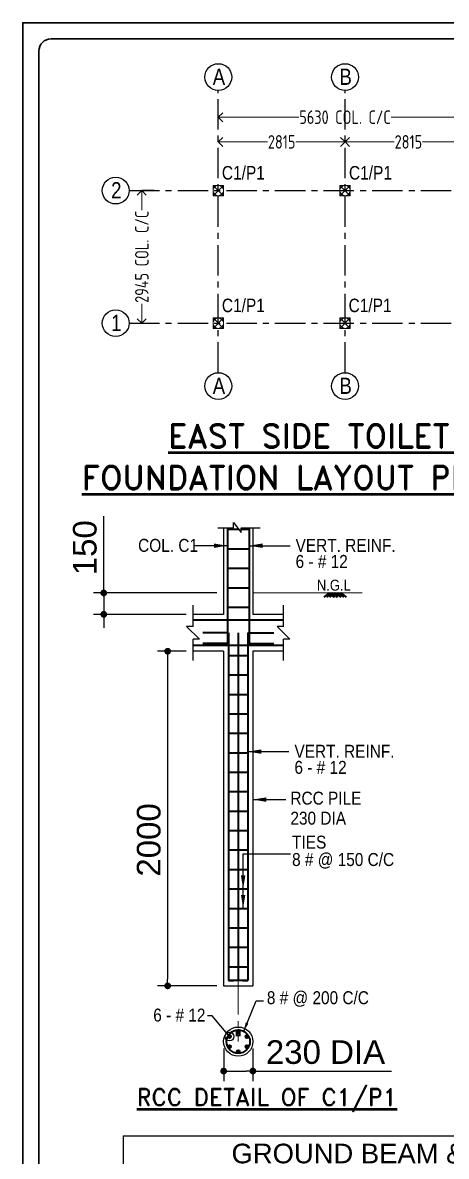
# Model space of a CAD drawing. Header units: inches. Extents: x -605 to 2991212, y -2872845 to 0.
# Drawn here: x 2333634 to 2343045, y -2809910 to -2784738 of the extents above; entities that cross this region are included whole.
import ezdxf
from ezdxf.enums import TextEntityAlignment as Align

# ---------------------------------------------------------------- set-up
doc = ezdxf.new("R2010")
doc.units = ezdxf.units.IN
doc.header["$LTSCALE"] = 600
doc.header["$MEASUREMENT"] = 0
doc.linetypes.add('CENTER', pattern=[2, 1.25, -0.25, 0.25, -0.25])
for name, color, linetype, lineweight in [('BRICK  WALL', 253, 'Continuous', 0), ('CENTER', 1, 'CENTER', 0), ('DIM', 251, 'Continuous', 0), ('L2', 2, 'Continuous', 20), ('L3', 3, 'Continuous', 25), ('L4', 4, 'Continuous', 30), ('L5', 10, 'Continuous', 40), ('PV_TEXT_ROMANS', 7, 'Continuous', 0), ('rDIMension', 1, 'Continuous', 18), ('rRCC 2', 40, 'Continuous', 15), ('rSHEET', 2, 'Continuous', 30), ('TEXT6', 6, 'Continuous', 50), ('TEXT7', 7, 'Continuous', 30)]:
    doc.layers.add(name, color=color, linetype=linetype, lineweight=lineweight)
doc.layers.add('see level', color=2, linetype='Continuous')
doc.layers.add('SnT-CENTER2', color=8, linetype='CENTER')
doc.styles.add('DIM', font='geniso.shx', dxfattribs={"width": 0.85})
doc.styles.add('J.P', font='ARIALN.TTF')
doc.styles.add('ROMAND', font='romand.shx')
doc.styles.add('ROMANS', font='arial.ttf')
doc.styles.get("Standard").update_dxf_attribs({"font": 'arial.ttf'})
doc.dimstyles.new('DST-25$7', dxfattribs={"dimscale": 150, "dimtxt": 2.25, "dimasz": 2, "dimexe": 1.5, "dimexo": 1, "dimgap": 1, "dimtad": 1, "dimdec": 0, "dimlfac": 0.25, "dimzin": 0, "dimdsep": 46, "dimtxsty": 'ROMANS', "dimblk": 'DOT', "dimcen": 0.09, "dimdle": 1, "dimclrd": 1, "dimclre": 1, "dimclrt": 7, "dimadec": 0, "dimazin": 0, "dimtfac": 1, "dimtdec": 0, "dimtmove": 0, "dimatfit": 3, "dimfxl": 1, "dimtolj": 1, "dimtzin": 0, "dimarcsym": 0})
doc.dimstyles.new('DST-50', dxfattribs={"dimscale": 150, "dimtxt": 2.25, "dimasz": 1, "dimexe": 1.5, "dimexo": 1, "dimgap": 1, "dimtad": 1, "dimdec": 0, "dimlfac": 0.333333, "dimzin": 0, "dimdsep": 46, "dimtxsty": 'ROMANS', "dimblk": 'DOT', "dimcen": 0.09, "dimdle": 1, "dimclrd": 1, "dimclre": 1, "dimclrt": 7, "dimadec": 0, "dimazin": 0, "dimtfac": 1, "dimtdec": 0, "dimtmove": 0, "dimatfit": 3, "dimfxl": 1, "dimtolj": 1, "dimtzin": 0, "dimarcsym": 0})
doc.dimstyles.new('DST-50$7', dxfattribs={"dimscale": 150, "dimtxt": 2.25, "dimasz": 2, "dimexe": 1.5, "dimexo": 1, "dimgap": 1, "dimtad": 1, "dimdec": 0, "dimlfac": 0.333333, "dimzin": 0, "dimdsep": 46, "dimtxsty": 'ROMANS', "dimblk": 'DOT', "dimcen": 0.09, "dimdle": 1, "dimclrd": 1, "dimclre": 1, "dimclrt": 7, "dimadec": 0, "dimazin": 0, "dimtfac": 1, "dimtdec": 0, "dimtmove": 0, "dimatfit": 3, "dimfxl": 1, "dimtolj": 1, "dimtzin": 0, "dimarcsym": 0})
doc.dimstyles.new('ST-100', dxfattribs={"dimscale": 100, "dimtxt": 2.5, "dimasz": 2, "dimexe": 0.18, "dimexo": 0.0625, "dimgap": 0.2, "dimtad": 0, "dimdec": 0, "dimzin": 0, "dimdsep": 46, "dimtxsty": 'DIM', "dimblk": 'OPEN90', "dimcen": 0.09, "dimclrd": 256, "dimclrt": 7, "dimadec": 0, "dimazin": 0, "dimtfac": 1, "dimtdec": 0, "dimtofl": 0, "dimtmove": 0, "dimatfit": 3, "dimldrblk": 'OPEN90', "dimfxl": 1, "dimtolj": 1, "dimtzin": 0, "dimlwd": -1, "dimarcsym": 0})

# ---------------------------------------------------------------- blocks, each defined once
blk = doc.blocks.new('_Dot')
at = {"color": 0, "linetype": 'ByBlock', "lineweight": -2}
blk.add_line((-0.5, 0), (-1, 0), dxfattribs=at)
at = {"color": 0, "linetype": 'ByBlock', "const_width": 0.5}
blk.add_lwpolyline([(-0.25, 0, 1), (0.25, 0, 1)], format="xyb", close=True, dxfattribs=at)
blk = doc.blocks.new('*D2136')
at = {"layer": 'Defpoints', "color": 0}
for p in [(2337418, -2798697), (2336855, -2806125), (2338099, -2806125)]:
    blk.add_point(p, dxfattribs=at)
at = {"layer": 'L5', "color": 1, "lineweight": -2}
for p, q in [((2337268, -2798697), (2336630, -2798697)), ((2336855, -2798847), (2336855, -2805975)), ((2337949, -2806125), (2336630, -2806125))]:
    blk.add_line(p, q, dxfattribs=at)
at = {"layer": 'L5', "color": 1, "lineweight": -2, "xscale": 150, "yscale": 150, "zscale": 150}
for p, rotation in [((2336855, -2798697), 90), ((2336855, -2806125), 270)]:
    blk.add_blockref('_Dot', p, dxfattribs=dict(at, rotation=rotation))
at = {"layer": 'L5', "color": 7, "insert": (2336437, -2802885), "char_height": 525, "attachment_point": 5, "rotation": 90, "style": 'ROMANS'}
blk.add_mtext('\\A1;2000', dxfattribs=at)
blk = doc.blocks.new('*D2137')
at = {"layer": 'Defpoints', "color": 0}
for p in [(2338099, -2807363), (2338747, -2807363), (2338747, -2808017)]:
    blk.add_point(p, dxfattribs=at)
at = {"layer": 'L5', "color": 1, "lineweight": -2}
for p, q in [((2338099, -2807513), (2338099, -2808242)), ((2338747, -2807513), (2338747, -2808242)), ((2338249, -2808017), (2338597, -2808017)), ((2338747, -2808017), (2341826, -2808017))]:
    blk.add_line(p, q, dxfattribs=at)
at = {"layer": 'L5', "color": 1, "lineweight": -2, "xscale": 150, "yscale": 150, "zscale": 150, "rotation": 180}
blk.add_blockref('_Dot', (2338099, -2808017), dxfattribs=at)
at = {"layer": 'L5', "color": 1, "lineweight": -2, "xscale": 150, "yscale": 150, "zscale": 150}
blk.add_blockref('_Dot', (2338747, -2808017), dxfattribs=at)
at = {"layer": 'L5', "color": 7, "insert": (2340361, -2807599), "char_height": 525, "attachment_point": 5, "style": 'ROMANS'}
blk.add_mtext('\\A1;230 DIA', dxfattribs=at)
blk = doc.blocks.new('*D2138')
at = {"layer": 'Defpoints', "color": 0}
for p in [(2338099, -2797401), (2335435, -2797876), (2337418, -2797876)]:
    blk.add_point(p, dxfattribs=at)
at = {"layer": 'L5', "color": 1, "lineweight": -2}
for p, q in [((2335435, -2797251), (2335435, -2795693)), ((2337949, -2797401), (2335210, -2797401)), ((2335435, -2797401), (2335435, -2797876)), ((2337268, -2797876), (2335210, -2797876)), ((2335435, -2798026), (2335435, -2798176))]:
    blk.add_line(p, q, dxfattribs=at)
at = {"layer": 'L5', "color": 1, "lineweight": -2, "xscale": 150, "yscale": 150, "zscale": 150}
for p, rotation in [((2335435, -2797401), 270), ((2335435, -2797876), 90)]:
    blk.add_blockref('_Dot', p, dxfattribs=dict(at, rotation=rotation))
at = {"layer": 'L5', "color": 7, "insert": (2335017, -2796397), "char_height": 525, "attachment_point": 5, "rotation": 90, "style": 'ROMANS'}
blk.add_mtext('\\A1;150', dxfattribs=at)
blk = doc.blocks.new('_Open90')
at = {"color": 0, "linetype": 'ByBlock', "lineweight": -2}
for p, q in [((0, 0), (-1, 0)), ((-0.5, 0.5), (0, 0)), ((0, 0), (-0.5, -0.5))]:
    blk.add_line(p, q, dxfattribs=at)
blk = doc.blocks.new('*D2139')
at = {"layer": 'Defpoints', "color": 0}
for p in [(2337980, -2787385), (2340795, -2787385), (2340795, -2787385)]:
    blk.add_point(p, dxfattribs=at)
at = {"layer": 'rDIMension', "color": 0, "linetype": 'ByBlock', "lineweight": -2}
for p, q in [((2337980, -2787385), (2337980, -2787385)), ((2340795, -2787385), (2340795, -2787385))]:
    blk.add_line(p, q, dxfattribs=at)
at = {"layer": 'rDIMension'}
for p, q in [((2338180, -2787385), (2339074, -2787385)), ((2340595, -2787385), (2339700, -2787385))]:
    blk.add_line(p, q, dxfattribs=at)
at = {"layer": 'rDIMension', "xscale": 200, "yscale": 200, "zscale": 200, "rotation": 180}
blk.add_blockref('_Open90', (2337980, -2787385), dxfattribs=at)
at = {"layer": 'rDIMension', "xscale": 200, "yscale": 200, "zscale": 200}
blk.add_blockref('_Open90', (2340795, -2787385), dxfattribs=at)
at = {"layer": 'rDIMension', "color": 7, "insert": (2339387, -2787385), "char_height": 300, "attachment_point": 5, "style": 'DIM'}
blk.add_mtext('\\A1;2815', dxfattribs=at)
blk = doc.blocks.new('*D2140')
at = {"layer": 'Defpoints', "color": 0}
for p in [(2343610, -2786970), (2340795, -2787385), (2343610, -2787385)]:
    blk.add_point(p, dxfattribs=at)
at = {"layer": 'rDIMension', "color": 0, "linetype": 'ByBlock', "lineweight": -2}
for p, q in [((2343610, -2786970), (2343610, -2787385)), ((2340795, -2787385), (2340795, -2787385))]:
    blk.add_line(p, q, dxfattribs=at)
at = {"layer": 'rDIMension'}
for p, q in [((2340995, -2787385), (2341889, -2787385)), ((2343410, -2787385), (2342515, -2787385))]:
    blk.add_line(p, q, dxfattribs=at)
at = {"layer": 'rDIMension', "xscale": 200, "yscale": 200, "zscale": 200, "rotation": 180}
blk.add_blockref('_Open90', (2340795, -2787385), dxfattribs=at)
at = {"layer": 'rDIMension', "xscale": 200, "yscale": 200, "zscale": 200}
blk.add_blockref('_Open90', (2343610, -2787385), dxfattribs=at)
at = {"layer": 'rDIMension', "color": 7, "insert": (2342202, -2787385), "char_height": 300, "attachment_point": 5, "style": 'DIM'}
blk.add_mtext('\\A1;2815', dxfattribs=at)
blk = doc.blocks.new('*D2141')
at = {"layer": 'Defpoints', "color": 0}
for p in [(2337980, -2786837), (2343610, -2786837), (2343610, -2786837)]:
    blk.add_point(p, dxfattribs=at)
at = {"layer": 'rDIMension', "color": 0, "linetype": 'ByBlock', "lineweight": -2}
for p, q in [((2337980, -2786837), (2337980, -2786837)), ((2343610, -2786837), (2343610, -2786837))]:
    blk.add_line(p, q, dxfattribs=at)
at = {"layer": 'rDIMension'}
for p, q in [((2338180, -2786837), (2339767, -2786837)), ((2343410, -2786837), (2341822, -2786837))]:
    blk.add_line(p, q, dxfattribs=at)
at = {"layer": 'rDIMension', "xscale": 200, "yscale": 200, "zscale": 200, "rotation": 180}
blk.add_blockref('_Open90', (2337980, -2786837), dxfattribs=at)
at = {"layer": 'rDIMension', "xscale": 200, "yscale": 200, "zscale": 200}
blk.add_blockref('_Open90', (2343610, -2786837), dxfattribs=at)
at = {"layer": 'rDIMension', "color": 7, "insert": (2340795, -2786837), "char_height": 300, "attachment_point": 5, "style": 'DIM'}
blk.add_mtext('\\A1;5630 COL. C/C', dxfattribs=at)
blk = doc.blocks.new('*D2142')
at = {"layer": 'Defpoints', "color": 0}
for p in [(2336557, -2788466), (2336281, -2791411), (2336281, -2791411)]:
    blk.add_point(p, dxfattribs=at)
at = {"layer": 'rDIMension', "color": 0, "linetype": 'ByBlock', "lineweight": -2}
for p, q in [((2336557, -2788466), (2336281, -2788466)), ((2336281, -2791411), (2336281, -2791411))]:
    blk.add_line(p, q, dxfattribs=at)
at = {"layer": 'rDIMension'}
for p, q in [((2336281, -2788666), (2336281, -2788898)), ((2336281, -2791211), (2336281, -2790979))]:
    blk.add_line(p, q, dxfattribs=at)
at = {"layer": 'rDIMension', "xscale": 200, "yscale": 200, "zscale": 200}
for p, rotation in [((2336281, -2788466), 90), ((2336281, -2791411), 270)]:
    blk.add_blockref('_Open90', p, dxfattribs=dict(at, rotation=rotation))
at = {"layer": 'rDIMension', "color": 7, "insert": (2336281, -2789938), "char_height": 300, "attachment_point": 5, "rotation": 90, "style": 'DIM'}
blk.add_mtext('\\A1;2945 COL. C/C', dxfattribs=at)
blk = doc.blocks.new('*T2146')
at = {"layer": 'see level', "color": 0, "linetype": 'ByBlock', "lineweight": -2}
for p, q in [((0, 0), (17688, 0)), ((0, 0), (0, -2913)), ((17688, 0), (17688, -6050)), ((0, -790), (17688, -790)), ((2410, -790), (2410, -6050)), ((6632, -790), (6632, -6050)), ((2410, -1852), (17688, -1852)), ((4521, -1852), (4521, -6050)), ((9300, -1852), (9300, -6050)), ((11968, -1852), (11968, -6050)), ((14828, -1852), (14828, -6050)), ((0, -2913), (17688, -2913)), ((0, -2913), (0, -6050)), ((0, -3541), (17688, -3541)), ((0, -4168), (17688, -4168)), ((0, -4795), (17688, -4795)), ((0, -5422), (17688, -5422)), ((0, -6050), (17688, -6050))]:
    blk.add_line(p, q, dxfattribs=at)
at = {"layer": 'see level', "color": 0, "linetype": 'ByBlock', "attachment_point": 5}
for s, insert, char_height, width in [('GROUND BEAM & PLINTH BEAM SCHEDULE', (8844, -395), 435.58, 17479.14), ('SIZE OF BEAM', (4521, -1321), 313.62, 4012.98), ('REINFORECEMENT', (12160, -1321), 313.62, 10846.99), ('BEAM MARKED', (1205, -1852), 313.62, 2201.02), ('CONF. STIRRUPS', (16258, -2383), 313.62, 2651.16), ('B', (3466, -2383), 314, 1901.95), ('D', (5577, -2383), 314, 1901.95), ('BOT BARS', (7966, -2383), 313.6, 2458.72), ('TOP BARS', (10634, -2383), 313.6, 2458.72), ('STIRRUPS', (13398, -2383), 313.6, 2651.16), ('GB1', (1205, -3227), 292.6, 2201.02), ('230', (3466, -3227), 292.6, 1901.95), ('380', (5577, -3227), 292.6, 1901.95), ('3-12#', (7966, -3227), 292.6, 2458.72), ('2-12#', (10634, -3227), 292.6, 2458.72), ('8#-150 C/C', (13398, -3227), 292.6, 2651.16), ('8#-100 C/C', (16258, -3227), 292.6, 2651.16), ('GBR1', (1205, -3854), 292.6, 2201.02), ('230', (3466, -3854), 292.6, 1901.95), ('380', (5577, -3854), 292.6, 1901.95), ('3-12#', (7966, -3854), 292.6, 2458.72), ('4-12#', (10634, -3854), 292.6, 2458.72), ('8#-150 C/C', (13398, -3854), 292.6, 2651.16), ('8#-100 C/C', (16258, -3854), 292.6, 2651.16), ('GB2', (1205, -4481), 292.6, 2201.02), ('230', (3466, -4481), 292.6, 1901.95), ('380', (5577, -4481), 292.6, 1901.95), ('2-12#', (7966, -4481), 292.6, 2458.72), ('2-12#', (10634, -4481), 292.6, 2458.72), ('8#-150 C/C', (13398, -4481), 292.6, 2651.16), ('8#-100 C/C', (16258, -4481), 292.6, 2651.16), ('PB1', (1205, -5109), 292.6, 2201.02), ('230', (3466, -5109), 292.6, 1901.95), ('380', (5577, -5109), 292.6, 1901.95), ('3-12#', (7966, -5109), 292.6, 2458.72), ('2-12#', (10634, -5109), 292.6, 2458.72), ('8#-150 C/C', (13398, -5109), 292.6, 2651.16), ('8#-100 C/C', (16258, -5109), 292.6, 2651.16), ('PB2', (1205, -5736), 292.6, 2201.02), ('230', (3466, -5736), 292.6, 1901.95), ('380', (5577, -5736), 292.6, 1901.95), ('2-12#', (7966, -5736), 292.6, 2458.72), ('2-12#', (10634, -5736), 292.6, 2458.72), ('8#-150 C/C', (13398, -5736), 292.6, 2651.16), ('8#-100 C/C', (16258, -5736), 292.6, 2651.16)]:
    blk.add_mtext(s, dxfattribs=dict(at, insert=insert, char_height=char_height, width=width))

msp = doc.modelspace()

# ---------------------------------------------------------------- hatches: boundary and pattern name
at = {"layer": 'L4'}
h = msp.add_hatch(color=256, dxfattribs=at)
h.dxf.hatch_style = 1
h.paths.add_polyline_path([(2338193.3, -2807251.6, 1), (2338265.5, -2807251.6, 1)])
h = msp.add_hatch(color=256, dxfattribs=at)
h.dxf.hatch_style = 1
h.paths.add_polyline_path([(2338386.5, -2807140.1, 1), (2338458.7, -2807140.1, 1)])
h = msp.add_hatch(color=256, dxfattribs=at)
h.dxf.hatch_style = 1
h.paths.add_polyline_path([(2338579.6, -2807251.6, 1), (2338651.9, -2807251.6, 1)])
h = msp.add_hatch(color=256, dxfattribs=at)
h.dxf.hatch_style = 1
h.paths.add_polyline_path([(2338265.5, -2807474.7, 1), (2338193.3, -2807474.7, 1)])
h = msp.add_hatch(color=256, dxfattribs=at)
h.dxf.hatch_style = 1
h.paths.add_polyline_path([(2338651.9, -2807474.7, 1), (2338579.6, -2807474.7, 1)])
h = msp.add_hatch(color=256, dxfattribs=at)
h.dxf.hatch_style = 1
h.paths.add_polyline_path([(2338458.7, -2807586.2, 1), (2338386.5, -2807586.2, 1)])

# ---------------------------------------------------------------- linework, layer by layer
at = {"color": 1, "linetype": 'ByBlock'}
for centre in [(2337979.7, -2785946.7), (2340794.7, -2785946.7), (2335700.7, -2788465.9), (2335700.7, -2791410.5), (2337979.7, -2792808.2), (2340794.7, -2792808.2)]:
    msp.add_circle(centre, 297.7, dxfattribs=at)
at = {"layer": 'BRICK  WALL', "color": 8, "linetype": 'ByBlock'}
msp.add_line((2337526.2, -2798696.7), (2337418.2, -2798696.7), dxfattribs=at)
at = {"layer": 'CENTER'}
msp.add_line((2338422.6, -2806007.7), (2338422.6, -2807363.1), dxfattribs=at)
at = {"layer": 'DIM', "color": 3, "linetype": 'ByBlock'}
for centre in [(2337979.9, -2788465.7), (2340794.7, -2788465.9), (2337979.9, -2791410.3), (2340794.7, -2791410.5)]:
    msp.add_circle(centre, 115, dxfattribs=at)
at = {"layer": 'L2'}
msp.add_line((2341178.6, -2797401.4), (2338746.6, -2797401.4), dxfattribs=at)
at = {"layer": 'L3'}
for p, q in [((2338098.6, -2795952.6), (2338098.6, -2797875.9)), ((2338746.6, -2795952.6), (2338746.6, -2797875.9)), ((2337418.2, -2798144), (2337418.2, -2797670.7)), ((2338098.6, -2797875.9), (2337418.2, -2797875.9)), ((2339427, -2797875.9), (2338746.6, -2797875.9)), ((2339427, -2798144), (2339427, -2797670.7)), ((2337560.5, -2798428.6), (2337275.9, -2798144)), ((2337418.2, -2798144), (2337275.9, -2798144)), ((2339569.3, -2798428.6), (2339284.7, -2798144)), ((2339427, -2798144), (2339284.7, -2798144)), ((2337418.2, -2798901.9), (2337418.2, -2798428.6)), ((2337560.5, -2798428.6), (2337418.2, -2798428.6)), ((2339427, -2798901.9), (2339427, -2798428.6)), ((2339569.3, -2798428.6), (2339427, -2798428.6)), ((2338098.6, -2798696.7), (2337418.2, -2798696.7)), ((2338098.6, -2798696.7), (2338098.6, -2806124.9)), ((2338746.6, -2798696.7), (2338746.6, -2806124.9)), ((2339427, -2798696.7), (2338746.6, -2798696.7)), ((2338098.6, -2806124.9), (2338746.6, -2806124.9))]:
    msp.add_line(p, q, dxfattribs=at)
msp.add_lwpolyline([(2337966.2, -2795952.6), (2338319.8, -2795952.6), (2338319.8, -2795838), (2338489.4, -2796061.1), (2338489.4, -2795952.6), (2338910.5, -2795952.6)], dxfattribs=at)
msp.add_circle((2338422.6, -2807363.1), 324, dxfattribs=at)
at = {"layer": 'L4'}
for centre in [(2338229.4, -2807251.6), (2338422.6, -2807140.1), (2338615.8, -2807251.6), (2338229.4, -2807474.7), (2338615.8, -2807474.7), (2338422.6, -2807586.2)]:
    msp.add_circle(centre, 36.1, dxfattribs=at)
at = {"layer": 'L5'}
for p, q in [((2338181.2, -2795952.6), (2338181.2, -2798520)), ((2338181.2, -2795988), (2338433.8, -2795988)), ((2338489.4, -2795988), (2338664, -2795988)), ((2338664, -2795952.6), (2338664, -2798520)), ((2338181.2, -2796420), (2338664, -2796420)), ((2338181.2, -2796852), (2338664, -2796852)), ((2338181.2, -2797284), (2338664, -2797284)), ((2340444.9, -2797401.4), (2340322.1, -2797494.3)), ((2340505.2, -2797401.4), (2340382.4, -2797494.3)), ((2340441.3, -2797401.4), (2340564.1, -2797494.3)), ((2340569.1, -2797401.4), (2340446.3, -2797494.3)), ((2340505.2, -2797401.4), (2340628, -2797494.3)), ((2340639, -2797401.4), (2340516.2, -2797494.3)), ((2340575.1, -2797401.4), (2340697.9, -2797494.3)), ((2340702.9, -2797401.4), (2340580.1, -2797494.3)), ((2340639, -2797401.4), (2340761.8, -2797494.3)), ((2340699.3, -2797401.4), (2340822.1, -2797494.3)), ((2338181.2, -2797716), (2338664, -2797716)), ((2339427, -2798005.5), (2337418.2, -2798005.5)), ((2338206.6, -2798284.3), (2337634.1, -2798284.3)), ((2338206.6, -2798284.3), (2338206.6, -2806007.7)), ((2338422.6, -2798284.3), (2338422.6, -2806007.7)), ((2338638.6, -2798284.3), (2338638.6, -2806007.7)), ((2338638.6, -2798284.3), (2339211.1, -2798284.3)), ((2339427, -2798567.1), (2337418.2, -2798567.1)), ((2338181.2, -2798520), (2337634.1, -2798520)), ((2338664, -2798520), (2339211.1, -2798520)), ((2338206.6, -2798788.6), (2338638.6, -2798788.6)), ((2338206.6, -2799220.6), (2338638.6, -2799220.6)), ((2338206.6, -2799652.6), (2338638.6, -2799652.6)), ((2338206.6, -2800084.6), (2338638.6, -2800084.6)), ((2338206.6, -2800516.6), (2338638.6, -2800516.6)), ((2338206.6, -2800948.6), (2338638.6, -2800948.6)), ((2338206.6, -2801380.6), (2338638.6, -2801380.6)), ((2338206.6, -2801812.6), (2338638.6, -2801812.6)), ((2338206.6, -2802244.6), (2338638.6, -2802244.6)), ((2338206.6, -2802676.6), (2338638.6, -2802676.6)), ((2338206.6, -2803108.6), (2338638.6, -2803108.6)), ((2338206.6, -2803540.6), (2338638.6, -2803540.6)), ((2338206.6, -2803972.6), (2338638.6, -2803972.6)), ((2338206.6, -2804404.6), (2338638.6, -2804404.6)), ((2338206.6, -2804836.6), (2338638.6, -2804836.6)), ((2338206.6, -2805268.6), (2338638.6, -2805268.6)), ((2338206.6, -2805700.6), (2338638.6, -2805700.6)), ((2338206.6, -2806000.1), (2338638.6, -2806000.1)), ((2338206.6, -2806007.7), (2338321.9, -2806007.7)), ((2338523.2, -2806007.7), (2338638.6, -2806007.7))]:
    msp.add_line(p, q, dxfattribs=at)
msp.add_lwpolyline([(2338458.7, -2807238.9), (2338458.7, -2807140.1, 1), (2338386.5, -2807140.1), (2338386.5, -2807238.9)], format="xyb", dxfattribs=at)
msp.add_circle((2338422.6, -2807363.1), 259.2, dxfattribs=at)
at = {"layer": 'rRCC 2', "color": 6}
for p, q in [((2338094.9, -2788350.7), (2337864.9, -2788580.7)), ((2338094.9, -2788580.7), (2337864.9, -2788350.7)), ((2340909.7, -2788350.9), (2340679.7, -2788580.9)), ((2340909.7, -2788580.9), (2340679.7, -2788350.9)), ((2338094.9, -2791295.3), (2337864.9, -2791525.3)), ((2338094.9, -2791525.3), (2337864.9, -2791295.3)), ((2340909.7, -2791295.5), (2340679.7, -2791525.5)), ((2340909.7, -2791525.5), (2340679.7, -2791295.5))]:
    msp.add_line(p, q, dxfattribs=at)
for points in [[(2338094.9, -2788350.7), (2337864.9, -2788350.7), (2337864.9, -2788580.7), (2338094.9, -2788580.7)], [(2340909.7, -2788350.9), (2340679.7, -2788350.9), (2340679.7, -2788580.9), (2340909.7, -2788580.9)], [(2338094.9, -2791295.3), (2337864.9, -2791295.3), (2337864.9, -2791525.3), (2338094.9, -2791525.3)], [(2340909.7, -2791295.5), (2340679.7, -2791295.5), (2340679.7, -2791525.5), (2340909.7, -2791525.5)]]:
    msp.add_lwpolyline(points, close=True, dxfattribs=at)
at = {"layer": 'rSHEET'}
msp.add_lwpolyline([(2360383.8, -2822569.3), (2360383.8, -2784738.2), (2333634.5, -2784738.2), (2333634.5, -2822569.3)], close=True, dxfattribs=at)
msp.add_lwpolyline([(2360024.2, -2821938.8), (2360024.2, -2785368.7, 0.4142136), (2359753.9, -2785098.5), (2334264.3, -2785098.5, 0.4142136), (2333994.1, -2785368.7), (2333994.1, -2821938.8, 0.4142136), (2334264.3, -2822209), (2359753.9, -2822209, 0.4142136)], format="xyb", close=True, dxfattribs=at)
at = {"layer": 'SnT-CENTER2', "color": 6, "ltscale": 0.9}
for p, q in [((2337979.7, -2792510.6), (2337979.7, -2786244.4)), ((2340794.7, -2792510.6), (2340794.7, -2786244.4)), ((2335998.4, -2788465.9), (2345004.6, -2788465.9)), ((2335998.4, -2791410.5), (2345004.6, -2791410.5))]:
    msp.add_line(p, q, dxfattribs=at)

# ---------------------------------------------------------------- block references
msp.add_blockref('*T2146', (2335869.9, -2809455.6))

# ---------------------------------------------------------------- texts
at = {"layer": 'PV_TEXT_ROMANS', "attachment_point": 1, "style": 'J.P'}
for s, insert, char_height, width in [('\\pxqc;A', (2337620.5, -2785759.5), 360, 745.513), ('\\pxqc;B', (2340435.5, -2785759.5), 360, 745.513), ('\\pxqc;C1/P1', (2337337.9, -2787921), 300, 2396.759), ('\\pxqc;C1/P1', (2340161, -2787921.4), 300, 2396.759), ('\\pxqc;2', (2335341.4, -2788278.7), 360, 745.513), ('\\pxqc;C1/P1', (2337337.9, -2790866), 300, 2396.759), ('\\pxqc;C1/P1', (2340152.5, -2790866), 300, 2396.759), ('\\pxqc;1', (2335341.4, -2791223.3), 360, 745.513), ('\\pxqc;A', (2337620.5, -2792621), 360, 745.513), ('\\pxqc;B', (2340435.5, -2792621), 360, 745.513)]:
    msp.add_mtext(s, dxfattribs=dict(at, insert=insert, char_height=char_height, width=width))
at = {"layer": 'TEXT6', "style": 'ROMAND'}
for s, height, p in [('%%UEAST SIDE TOILET ', 525, (2340174.9, -2793914.4)), ('%%URCC DETAIL OF C1/P1', 378, (2339062.4, -2808623.5))]:
    msp.add_text(s, height=height, dxfattribs=at).set_placement(p, align=Align.MIDDLE)
at = {"layer": 'TEXT6', "insert": (2334950.5, -2794575.4), "char_height": 525, "attachment_point": 1, "style": 'ROMAND'}
msp.add_mtext('{\\LFOUNDATION LAYOUT PLAN}', dxfattribs=at)
at = {"layer": 'TEXT7', "style": 'ROMANS', "width": 0.85}
for s, height, p in [('COL. C1', 288, (2336198.8, -2796488.3)), ('VERT. REINF.', 288, (2339696.3, -2796488.3)), ('6 - # 12', 288, (2339696.3, -2796845.3)), ('N.G.L', 243, (2340169.2, -2797349.4)), ('VERT. REINF.', 288, (2339670.9, -2801060.7)), ('6 - # 12', 288, (2339670.9, -2801417.7)), ('RCC PILE', 288, (2339581.1, -2802101)), ('230 DIA', 288, (2339581.1, -2802545.9)), ('TIES', 288, (2339618.4, -2803078.2)), ('8 # @ 150 C/C', 288, (2339618.4, -2803464.5)), ('8 # @ 200 C/C', 288, (2339058.4, -2806532.5)), ('6 - # 12', 288, (2336534.7, -2806918.2))]:
    msp.add_text(s, height=height, dxfattribs=at).set_placement(p)

# ---------------------------------------------------------------- dimensions: what is measured, and where the dimension line sits
at = {"layer": 'L5'}
for base, p1, p2, text, override, picture, middle in [((2335435.3, -2797875.9), (2338098.6, -2797401.4), (2337418.2, -2797875.9), '150', {"dimtxt": 3.5}, '*D2138', (2335435.3, -2796397.1)), ((2336855.4, -2806124.9), (2337418.2, -2798696.7), (2338098.6, -2806124.9), '2000', {"dimtxt": 3.5, "dimtxsty": 'ROMANS'}, '*D2136', (2336855.4, -2802884.6))]:
    dim = msp.add_linear_dim(base=base, p1=p1, p2=p2, angle=90, text=text, dimstyle='DST-50', override=override, dxfattribs=at)
    dim.commit()
    dim.dimension.update_dxf_attribs({"geometry": picture, "text_midpoint": middle, "dimtype": 160})
dim = msp.add_linear_dim(base=(2338746.6, -2808017.2), p1=(2338098.6, -2807363.1), p2=(2338746.6, -2807363.1), text='230 DIA', dimstyle='DST-50', override={"dimtxt": 3.5}, dxfattribs=at)
dim.commit()
dim.dimension.update_dxf_attribs({"geometry": '*D2137', "text_midpoint": (2340361.4, -2807599)})
at = {"layer": 'rDIMension', "color": 1, "linetype": 'ByBlock'}
dim = msp.add_linear_dim(base=(2343609.7, -2786837.1), p1=(2337979.7, -2786837.1), p2=(2343609.7, -2786837.1), text='<> COL. C/C', dimstyle='ST-100', override={"dimtxt": 3, "dimasz": 2, "dimexe": 0, "dimexo": 0, "dimblk": 'Open90', "dimtmove": 1, "dimfxl": 1.25, "dimtfillclr": 256, "dimarcsym": 2}, dxfattribs=at)
dim.commit()
dim.dimension.update_dxf_attribs({"geometry": '*D2141', "text_midpoint": (2340794.7, -2786837.1)})
for base, p1, p2, picture, middle in [((2343609.7, -2787385.1), (2340794.7, -2787385.1), (2343609.7, -2786969.9), '*D2140', (2342202.2, -2787385.1)), ((2340794.7, -2787385.1), (2337979.7, -2787385.1), (2340794.7, -2787385.1), '*D2139', (2339387.2, -2787385.1))]:
    dim = msp.add_linear_dim(base=base, p1=p1, p2=p2, dimstyle='ST-100', override={"dimtxt": 3, "dimasz": 2, "dimexe": 0, "dimexo": 0, "dimblk": 'Open90', "dimtmove": 1, "dimfxl": 1.25, "dimtfillclr": 256, "dimarcsym": 2}, dxfattribs=at)
    dim.commit()
    dim.dimension.update_dxf_attribs({"geometry": picture, "text_midpoint": middle})
dim = msp.add_linear_dim(base=(2336280.6, -2791410.5), p1=(2336556.8, -2788465.9), p2=(2336280.6, -2791410.5), angle=90, text='<> COL. C/C', dimstyle='ST-100', override={"dimtxt": 3, "dimexe": 0, "dimexo": 0, "dimblk": 'Open90', "dimtmove": 1, "dimfxl": 1.25, "dimtfillclr": 256, "dimarcsym": 2}, dxfattribs=at)
dim.commit()
dim.dimension.update_dxf_attribs({"geometry": '*D2142', "text_midpoint": (2336280.6, -2789938.2)})

# ---------------------------------------------------------------- leaders
at = {"layer": 'DIM'}
for points, dimstyle, override in [([(2338181.2, -2796351.7), (2337448, -2796351.7)], 'DST-50$7', {"dimgap": 1, "dimtad": 0}), ([(2338664, -2796351.7), (2339574.6, -2796351.7)], 'DST-50$7', {"dimgap": 1, "dimtad": 0}), ([(2338638.6, -2800924.1), (2339549.2, -2800924.1)], 'DST-50$7', {"dimgap": 1, "dimtad": 0}), ([(2338746.6, -2801989.3), (2339476.1, -2801989.3)], 'DST-25$7', {"dimgap": 1, "dimtad": 0}), ([(2338531.4, -2804404.6), (2338531.4, -2803191.1), (2339586.4, -2803191.1)], 'DST-25$7', {"dimgap": 1, "dimtad": 0}), ([(2338531.4, -2803972.6), (2338531.4, -2803191.1)], 'DST-50$7', {"dimgap": 1, "dimtad": 0}), ([(2338543.5, -2807133.8), (2338823.6, -2806456.1), (2338982.4, -2806456.1)], 'DST-50$7', {"dimasz": 1.3, "dimtad": 0}), ([(2338229.4, -2807251.6), (2337841.1, -2806791.8), (2337738.4, -2806791.8)], 'DST-25$7', {"dimasz": 1.3, "dimtad": 0, "dimldrblk": 'DotBlank'})]:
    msp.add_leader(points, dimstyle=dimstyle, override=override, dxfattribs=at)

doc.saveas('drawing.dxf')
